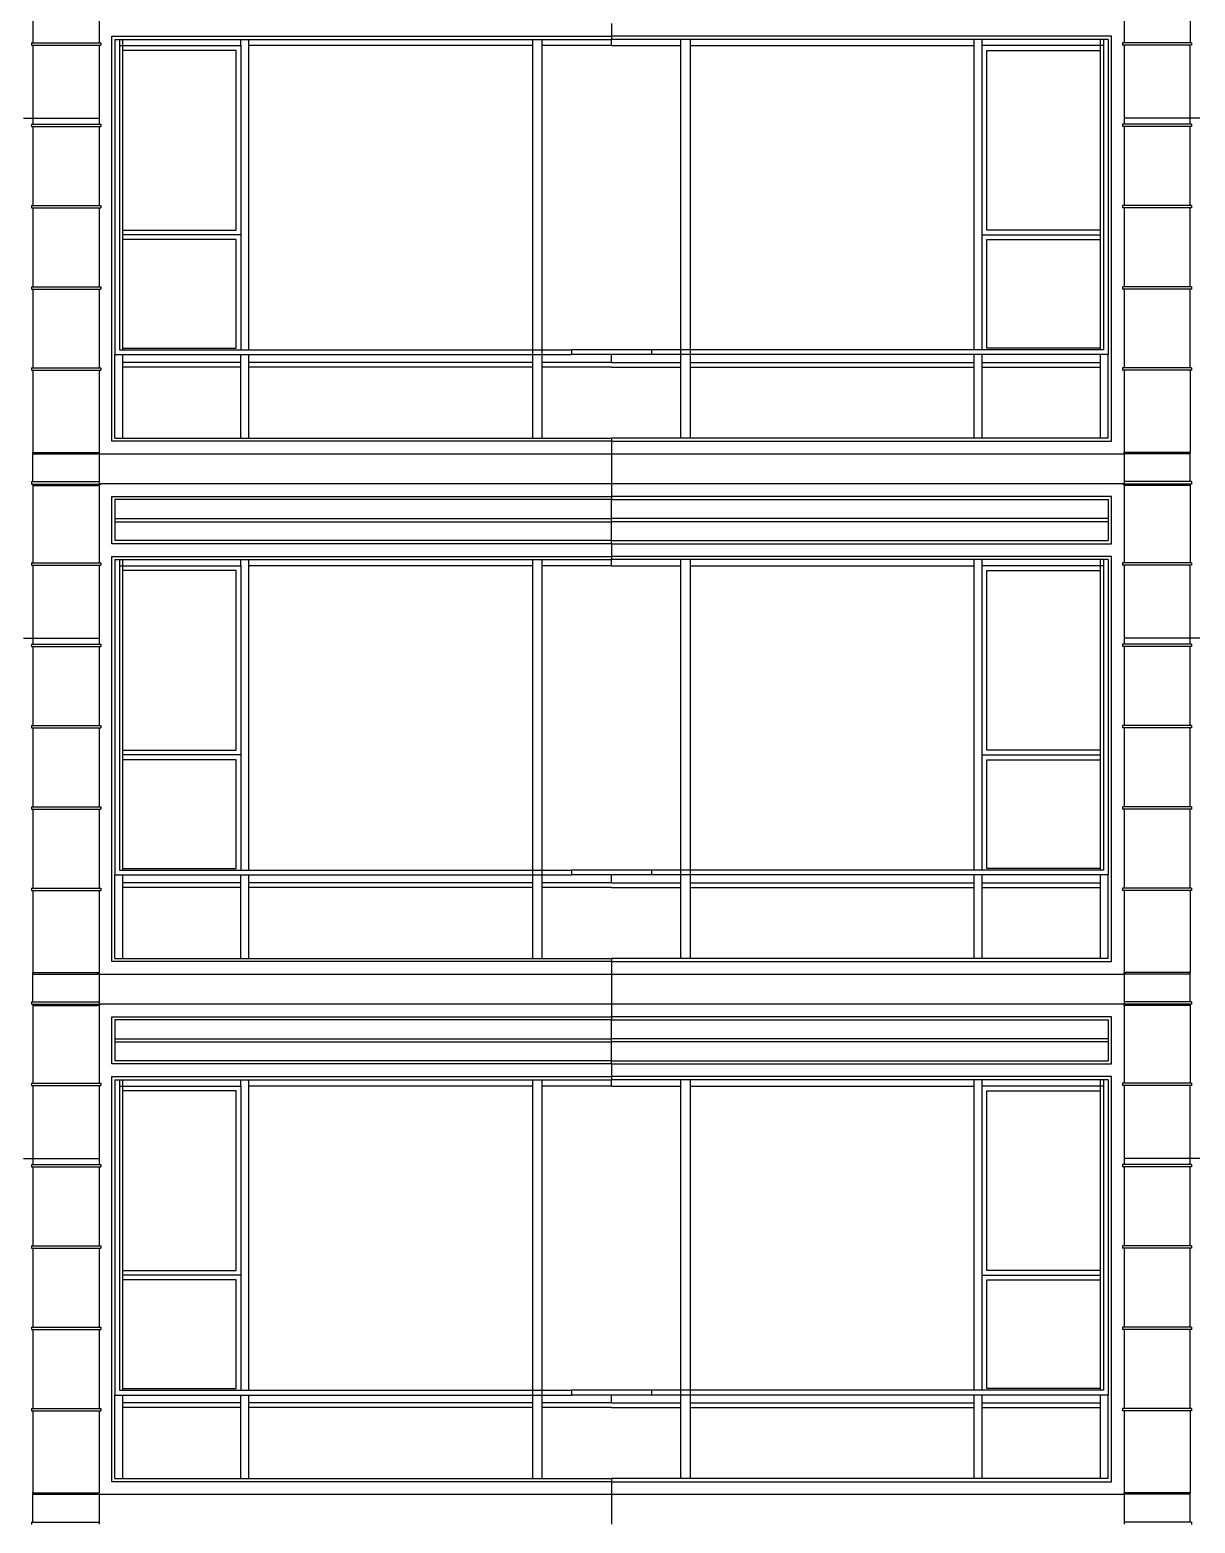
# Model space of a CAD drawing. Extents: x -311 to 61613, y 0 to 58400.
# Drawn here: x 27061 to 34451, y 29817 to 39290 of the extents above; entities that cross this region are included whole.
import ezdxf

# ---------------------------------------------------------------- set-up
doc = ezdxf.new("R2010")
doc.units = 0
doc.header["$LTSCALE"] = 1000
doc.header["$MEASUREMENT"] = 0
doc.layers.add('AD-AREA-OUTL', color=31, linetype='Continuous')

msp = doc.modelspace()

# ---------------------------------------------------------------- linework, layer by layer
at = {"layer": 'AD-AREA-OUTL', "color": 252}
for p, q in [((27079.9, 39700.3), (27079.9, 39208.5)), ((27499.7, 39700.3), (27499.7, 39208.5)), ((33999.7, 39700.3), (33999.7, 39208.5)), ((34419.8, 39700.3), (34419.8, 39208.5)), ((30749.5, 39330.2), (30749.5, 39250.1)), ((30749.9, 39330.2), (30749.9, 39250.1)), ((27579.8, 39250.1), (30749.5, 39250.1)), ((27579.8, 36680.1), (27579.8, 39250.1)), ((27599.9, 39230), (27629.9, 39230)), ((27599.9, 39230), (27599.9, 37230.1)), ((27629.9, 39230), (27649.7, 39230)), ((27629.9, 39230), (27629.9, 39190.1)), ((27649.7, 39230), (28399.7, 39230)), ((27649.7, 39190.1), (27649.7, 39230)), ((28399.7, 39230), (28449.8, 39230)), ((28399.7, 39190.1), (28399.7, 39230)), ((28449.8, 39230), (30249.6, 39230)), ((28449.8, 39190.1), (28449.8, 39230)), ((30249.6, 39230), (30310, 39230)), ((30249.6, 39190.1), (30249.6, 39230)), ((30310, 39230), (30749.5, 39230)), ((30310, 39190.1), (30310, 39230)), ((30749.9, 39250.1), (30749.5, 39250.1)), ((30749.5, 39250.1), (30749.5, 39230)), ((30749.9, 39230), (30749.5, 39230)), ((30749.5, 39200), (30749.5, 39230)), ((33919.9, 39250.1), (30749.9, 39250.1)), ((30749.9, 39250.1), (30749.9, 39230)), ((31189.8, 39230), (30749.9, 39230)), ((30749.9, 39230), (30749.9, 39230)), ((30749.9, 39200), (30749.9, 39230)), ((31249.8, 39230), (31189.8, 39230)), ((31189.8, 39190.1), (31189.8, 39230)), ((33049.6, 39230), (31249.8, 39230)), ((31249.8, 39190.1), (31249.8, 39230)), ((33099.7, 39230), (33049.6, 39230)), ((33049.6, 39190.1), (33049.6, 39230)), ((33849.7, 39230), (33099.7, 39230)), ((33099.7, 39190.1), (33099.7, 39230)), ((33869.8, 39230), (33849.7, 39230)), ((33849.7, 39190.1), (33849.7, 39230)), ((33899.8, 39230), (33869.8, 39230)), ((33869.8, 39230), (33869.8, 39190.1)), ((33899.8, 39230), (33899.8, 37230.1)), ((33919.9, 36680.1), (33919.9, 39250.1)), ((27072.2, 39208.5), (27079.9, 39208.5)), ((27072.2, 39208.5), (27072.2, 39193.3)), ((27072.2, 39193.3), (27079.9, 39193.3)), ((27079.9, 39208.5), (27499.7, 39208.5)), ((27079.9, 39193.3), (27499.7, 39193.3)), ((27079.9, 39193.3), (27079.9, 38730.1)), ((27499.7, 39208.5), (27510, 39208.5)), ((27499.7, 39193.3), (27510, 39193.3)), ((27499.7, 39193.3), (27499.7, 38730.1)), ((27510, 39208.5), (27510, 39193.3)), ((27629.9, 39190.1), (27649.7, 39190.1)), ((27629.9, 39190.1), (27629.9, 37260.1)), ((27649.7, 39160.2), (27649.7, 39190.1)), ((27649.7, 39190.1), (28399.7, 39190.1)), ((27649.7, 38020), (27649.7, 39160.2)), ((28369.7, 39160.2), (27649.7, 39160.2)), ((28369.7, 38020), (28369.7, 39160.2)), ((28399.7, 39190.1), (28399.7, 37990)), ((28449.8, 37260.1), (28449.8, 39190.1)), ((30249.6, 39190.1), (28449.8, 39190.1)), ((30249.6, 37260.1), (30249.6, 39190.1)), ((30310, 37260.1), (30310, 39190.1)), ((30749.5, 39190.1), (30310, 39190.1)), ((30749.5, 39190.1), (30749.5, 39200)), ((30749.9, 39200), (30749.5, 39200)), ((30749.9, 39190.1), (30749.9, 39200)), ((30749.9, 39200), (30749.9, 39200)), ((30749.9, 39190.1), (31189.8, 39190.1)), ((31189.8, 37260.1), (31189.8, 39190.1)), ((31249.8, 37260.1), (31249.8, 39190.1)), ((31249.8, 39190.1), (33049.6, 39190.1)), ((33049.6, 37260.1), (33049.6, 39190.1)), ((33099.7, 37990), (33099.7, 39190.1)), ((33849.7, 39190.1), (33099.7, 39190.1)), ((33129.7, 39160.2), (33849.7, 39160.2)), ((33129.7, 38020), (33129.7, 39160.2)), ((33849.7, 39160.2), (33849.7, 39190.1)), ((33869.8, 39190.1), (33849.7, 39190.1)), ((33849.7, 38020), (33849.7, 39160.2)), ((33869.8, 39190.1), (33869.8, 37260.1)), ((33999.7, 39208.5), (33989.8, 39208.5)), ((33989.8, 39208.5), (33989.8, 39193.3)), ((33999.7, 39193.3), (33989.8, 39193.3)), ((34419.8, 39208.5), (33999.7, 39208.5)), ((34419.8, 39193.3), (33999.7, 39193.3)), ((33999.7, 39193.3), (33999.7, 38730.1)), ((34427.2, 39208.5), (34419.8, 39208.5)), ((34427.2, 39193.3), (34419.8, 39193.3)), ((34419.8, 38730.1), (34419.8, 39193.3)), ((34427.2, 39208.5), (34427.2, 39193.3)), ((27019.9, 38730.1), (27079.9, 38730.1)), ((27072.2, 38692.7), (27079.9, 38692.7)), ((27072.2, 38692.7), (27072.2, 38677.5)), ((27072.2, 38677.5), (27079.9, 38677.5)), ((27079.9, 38730.1), (27079.9, 38692.7)), ((27079.9, 38730.1), (27499.7, 38730.1)), ((27079.9, 38692.7), (27499.7, 38692.7)), ((27079.9, 38677.5), (27499.7, 38677.5)), ((27079.9, 38677.5), (27079.9, 38176.6)), ((27499.7, 38730.1), (27499.7, 38692.7)), ((27499.7, 38692.7), (27510, 38692.7)), ((27499.7, 38677.5), (27510, 38677.5)), ((27499.7, 38677.5), (27499.7, 38176.6)), ((27510, 38692.7), (27510, 38677.5)), ((33999.7, 38692.7), (33989.8, 38692.7)), ((33989.8, 38692.7), (33989.8, 38677.5)), ((33999.7, 38677.5), (33989.8, 38677.5)), ((33999.7, 38730.1), (33999.7, 38692.7)), ((34419.8, 38730.1), (33999.7, 38730.1)), ((34419.8, 38692.7), (33999.7, 38692.7)), ((34419.8, 38677.5), (33999.7, 38677.5)), ((33999.7, 38677.5), (33999.7, 38176.6)), ((34419.8, 38692.7), (34419.8, 38730.1)), ((34479.8, 38730.1), (34419.8, 38730.1)), ((34427.2, 38692.7), (34419.8, 38692.7)), ((34427.2, 38677.5), (34419.8, 38677.5)), ((34419.8, 38176.6), (34419.8, 38677.5)), ((34427.2, 38692.7), (34427.2, 38677.5)), ((27072.2, 38176.6), (27079.9, 38176.6)), ((27072.2, 38176.6), (27072.2, 38161.8)), ((27079.9, 38176.6), (27499.7, 38176.6)), ((27499.7, 38176.6), (27510, 38176.6)), ((27510, 38176.6), (27510, 38161.8)), ((33999.7, 38176.6), (33989.8, 38176.6)), ((33989.8, 38176.6), (33989.8, 38161.8)), ((34419.8, 38176.6), (33999.7, 38176.6)), ((34427.2, 38176.6), (34419.8, 38176.6)), ((34427.2, 38176.6), (34427.2, 38161.8)), ((27072.2, 38161.8), (27079.9, 38161.8)), ((27079.9, 38161.8), (27499.7, 38161.8)), ((27079.9, 38161.8), (27079.9, 37660.8)), ((27499.7, 38161.8), (27510, 38161.8)), ((27499.7, 38161.8), (27499.7, 37660.8)), ((33999.7, 38161.8), (33989.8, 38161.8)), ((34419.8, 38161.8), (33999.7, 38161.8)), ((33999.7, 38161.8), (33999.7, 37660.8)), ((34427.2, 38161.8), (34419.8, 38161.8)), ((34419.8, 37660.8), (34419.8, 38161.8)), ((27649.7, 37990), (27649.7, 38020)), ((27649.7, 38020), (28369.7, 38020)), ((27649.7, 37960), (27649.7, 37990)), ((28399.7, 37990), (27649.7, 37990)), ((28399.7, 37990), (28399.7, 37260.1)), ((33099.7, 37260.1), (33099.7, 37990)), ((33099.7, 37990), (33849.7, 37990)), ((33849.7, 38020), (33129.7, 38020)), ((33849.7, 37990), (33849.7, 38020)), ((33849.7, 37960), (33849.7, 37990)), ((27649.7, 37270), (27649.7, 37960)), ((28369.7, 37960), (27649.7, 37960)), ((28369.7, 37270), (28369.7, 37960)), ((33129.7, 37960), (33849.7, 37960)), ((33129.7, 37270), (33129.7, 37960)), ((33849.7, 37270), (33849.7, 37960)), ((27072.2, 37660.8), (27079.9, 37660.8)), ((27072.2, 37660.8), (27072.2, 37646)), ((27072.2, 37646), (27079.9, 37646)), ((27079.9, 37660.8), (27499.7, 37660.8)), ((27079.9, 37646), (27499.7, 37646)), ((27079.9, 37646), (27079.9, 37145.1)), ((27499.7, 37660.8), (27510, 37660.8)), ((27499.7, 37646), (27510, 37646)), ((27499.7, 37646), (27499.7, 37145.1)), ((27510, 37660.8), (27510, 37646)), ((33999.7, 37660.8), (33989.8, 37660.8)), ((33989.8, 37660.8), (33989.8, 37646)), ((33999.7, 37646), (33989.8, 37646)), ((34419.8, 37660.8), (33999.7, 37660.8)), ((34419.8, 37646), (33999.7, 37646)), ((33999.7, 37646), (33999.7, 37145.1)), ((34427.2, 37660.8), (34419.8, 37660.8)), ((34427.2, 37646), (34419.8, 37646)), ((34419.8, 37145.1), (34419.8, 37646)), ((34427.2, 37660.8), (34427.2, 37646)), ((27599.9, 37230.1), (27649.7, 37230.1)), ((27599.9, 36700.2), (27599.9, 37230.1)), ((27629.9, 37260.1), (27649.7, 37260.1)), ((27649.7, 37260.1), (27649.7, 37270)), ((27649.7, 37270), (28369.7, 37270)), ((27649.7, 37260.1), (28399.7, 37260.1)), ((27649.7, 37180), (27649.7, 37230.1)), ((27649.7, 37230.1), (28399.7, 37230.1)), ((28399.7, 37260.1), (28449.8, 37260.1)), ((28399.7, 37230.1), (28449.8, 37230.1)), ((28399.7, 37180), (28399.7, 37230.1)), ((28449.8, 37260.1), (30249.6, 37260.1)), ((28449.8, 37230.1), (30249.6, 37230.1)), ((28449.8, 37180), (28449.8, 37230.1)), ((30249.6, 37260.1), (30310, 37260.1)), ((30249.6, 37230.1), (30249.6, 37260.1)), ((30249.6, 37230.1), (30310, 37230.1)), ((30249.6, 37180), (30249.6, 37230.1)), ((30310, 37260.1), (30495.5, 37260.1)), ((30310, 37230.1), (30310, 37260.1)), ((30310, 37230.1), (30495.5, 37230.1)), ((30310, 37180), (30310, 37230.1)), ((30749.9, 37260.1), (30495.5, 37260.1)), ((30495.5, 37260.1), (30495.5, 37230.1)), ((30749.5, 37230.1), (30495.5, 37230.1)), ((30749.5, 37230.1), (30749.9, 37230.1)), ((30749.5, 37180), (30749.5, 37230.1)), ((31003.9, 37260.1), (30749.9, 37260.1)), ((31003.9, 37230.1), (30749.9, 37230.1)), ((30749.9, 37230.1), (30749.9, 37230.1)), ((30749.9, 37180), (30749.9, 37230.1)), ((31189.8, 37260.1), (31003.9, 37260.1)), ((31003.9, 37260.1), (31003.9, 37230.1)), ((31189.8, 37230.1), (31003.9, 37230.1)), ((31189.8, 37230.1), (31189.8, 37260.1)), ((31249.8, 37260.1), (31189.8, 37260.1)), ((31249.8, 37230.1), (31189.8, 37230.1)), ((31189.8, 37180), (31189.8, 37230.1)), ((31249.8, 37230.1), (31249.8, 37260.1)), ((33049.6, 37260.1), (31249.8, 37260.1)), ((33049.6, 37230.1), (31249.8, 37230.1)), ((31249.8, 37180), (31249.8, 37230.1)), ((33099.7, 37260.1), (33049.6, 37260.1)), ((33099.7, 37230.1), (33049.6, 37230.1)), ((33049.6, 37180), (33049.6, 37230.1)), ((33849.7, 37260.1), (33099.7, 37260.1)), ((33849.7, 37230.1), (33099.7, 37230.1)), ((33099.7, 37180), (33099.7, 37230.1)), ((33849.7, 37270), (33129.7, 37270)), ((33849.7, 37260.1), (33849.7, 37270)), ((33869.8, 37260.1), (33849.7, 37260.1)), ((33899.8, 37230.1), (33849.7, 37230.1)), ((33849.7, 37180), (33849.7, 37230.1)), ((33899.8, 36700.2), (33899.8, 37230.1)), ((27072.2, 37145.1), (27079.9, 37145.1)), ((27072.2, 37145.1), (27072.2, 37130.3)), ((27079.9, 37145.1), (27499.7, 37145.1)), ((27499.7, 37145.1), (27510, 37145.1)), ((27510, 37145.1), (27510, 37130.3)), ((27649.7, 37150), (27649.7, 37180)), ((28399.7, 37180), (27649.7, 37180)), ((27649.7, 36700.2), (27649.7, 37150)), ((28399.7, 37150), (27649.7, 37150)), ((28399.7, 37150), (28399.7, 37180)), ((28399.7, 36700.2), (28399.7, 37150)), ((28449.8, 37150), (28449.8, 37180)), ((30249.6, 37180), (28449.8, 37180)), ((28449.8, 36700.2), (28449.8, 37150)), ((30249.6, 37150), (28449.8, 37150)), ((30249.6, 37150), (30249.6, 37180)), ((30249.6, 36700.2), (30249.6, 37150)), ((30310, 37150), (30310, 37180)), ((30749.5, 37180), (30310, 37180)), ((30310, 36700.2), (30310, 37150)), ((30749.9, 37150), (30310, 37150)), ((30749.9, 37180), (31189.8, 37180)), ((30749.9, 37150), (31189.8, 37150)), ((31189.8, 37150), (31189.8, 37180)), ((31189.8, 36700.2), (31189.8, 37150)), ((31249.8, 37150), (31249.8, 37180)), ((31249.8, 37180), (33049.6, 37180)), ((31249.8, 36700.2), (31249.8, 37150)), ((31249.8, 37150), (33049.6, 37150)), ((33049.6, 37150), (33049.6, 37180)), ((33049.6, 36700.2), (33049.6, 37150)), ((33099.7, 37150), (33099.7, 37180)), ((33099.7, 37180), (33849.7, 37180)), ((33099.7, 36700.2), (33099.7, 37150)), ((33099.7, 37150), (33849.7, 37150)), ((33849.7, 37150), (33849.7, 37180)), ((33849.7, 36700.2), (33849.7, 37150)), ((33999.7, 37145.1), (33989.8, 37145.1)), ((33989.8, 37145.1), (33989.8, 37130.3)), ((34419.8, 37145.1), (33999.7, 37145.1)), ((34427.2, 37145.1), (34419.8, 37145.1)), ((34427.2, 37145.1), (34427.2, 37130.3)), ((27072.2, 37130.3), (27079.9, 37130.3)), ((27079.9, 37130.3), (27499.7, 37130.3)), ((27079.9, 37130.3), (27079.9, 36609.9)), ((27499.7, 37130.3), (27510, 37130.3)), ((27499.7, 37130.3), (27499.7, 36609.9)), ((33999.7, 37130.3), (33989.8, 37130.3)), ((34419.8, 37130.3), (33999.7, 37130.3)), ((33999.7, 37130.3), (33999.7, 36609.9)), ((34427.2, 37130.3), (34419.8, 37130.3)), ((34419.8, 37130.3), (34419.8, 36609.9)), ((30749.5, 36680.1), (27579.8, 36680.1)), ((27599.9, 36700.2), (27649.7, 36700.2)), ((27649.7, 36700.2), (28399.7, 36700.2)), ((28399.7, 36700.2), (28449.8, 36700.2)), ((28449.8, 36700.2), (30249.6, 36700.2)), ((30249.6, 36700.2), (30310, 36700.2)), ((30310, 36700.2), (30749.5, 36700.2)), ((30749.9, 36700.2), (30749.5, 36700.2)), ((30749.5, 36700.2), (30749.5, 36680.1)), ((30749.9, 36680.1), (30749.5, 36680.1)), ((30749.5, 36680.1), (30749.5, 36600)), ((31189.8, 36700.2), (30749.9, 36700.2)), ((30749.9, 36700.2), (30749.9, 36700.2)), ((30749.9, 36700.2), (30749.9, 36680.1)), ((30749.9, 36680.1), (33919.9, 36680.1)), ((30749.9, 36680.1), (30749.9, 36600)), ((31249.8, 36700.2), (31189.8, 36700.2)), ((33049.6, 36700.2), (31249.8, 36700.2)), ((33099.7, 36700.2), (33049.6, 36700.2)), ((33849.7, 36700.2), (33099.7, 36700.2)), ((33899.8, 36700.2), (33849.7, 36700.2)), ((27079.9, 36609.9), (27489.8, 36609.9)), ((27079.9, 36600), (27079.9, 36609.9)), ((27079.9, 36600), (27489.8, 36600)), ((27079.9, 36424.4), (27079.9, 36600)), ((27489.8, 36609.9), (27499.7, 36609.9)), ((27489.8, 36600), (27489.8, 36609.9)), ((27499.7, 36600), (27489.8, 36600)), ((27499.7, 36600), (27499.7, 36609.9)), ((27499.7, 36600), (30749.5, 36600)), ((27499.7, 36600), (27499.7, 36424.4)), ((30749.9, 36600), (30749.5, 36600)), ((30749.5, 36600), (30749.5, 36410.2)), ((30749.9, 36600), (33999.7, 36600)), ((30749.9, 36600), (30749.9, 36410.2)), ((33999.7, 36600), (33999.7, 36609.9)), ((33999.7, 36609.9), (34009.9, 36609.9)), ((33999.7, 36600), (33999.7, 36424.4)), ((34009.9, 36600), (33999.7, 36600)), ((34419.8, 36609.9), (34009.9, 36609.9)), ((34009.9, 36600), (34009.9, 36609.9)), ((34419.8, 36600), (34009.9, 36600)), ((34419.8, 36600), (34419.8, 36609.9)), ((34419.8, 36424.4), (34419.8, 36600)), ((27072.2, 36424.4), (27079.9, 36424.4)), ((27072.2, 36424.4), (27072.2, 36409.2)), ((27072.2, 36409.2), (27079.9, 36409.2)), ((27079.9, 36424.4), (27499.7, 36424.4)), ((27079.9, 36409.2), (27489.8, 36409.2)), ((27079.9, 36409.2), (27079.9, 36400)), ((27079.9, 36400), (27489.8, 36400)), ((27079.9, 36400), (27079.9, 35908.6)), ((27489.8, 36400), (27489.8, 36409.2)), ((27489.8, 36409.2), (27499.7, 36409.2)), ((27499.7, 36400), (27489.8, 36400)), ((27499.7, 36424.4), (27499.7, 36410.2)), ((27499.7, 36410.2), (27510, 36410.2)), ((27499.7, 36409.2), (27510, 36409.2)), ((27499.7, 36400), (27499.7, 36409.2)), ((27499.7, 36400), (27499.7, 35908.6)), ((30749.5, 36410.2), (27510, 36410.2)), ((27510, 36410.2), (27510, 36409.2)), ((30749.5, 36410.2), (30749.9, 36410.2)), ((30749.5, 36410.2), (30749.5, 36330.2)), ((33989.8, 36410.2), (30749.9, 36410.2)), ((30749.9, 36410.2), (30749.9, 36330.2)), ((33999.7, 36410.2), (33989.8, 36410.2)), ((33989.8, 36410.2), (33989.8, 36409.2)), ((33999.7, 36409.2), (33989.8, 36409.2)), ((33999.7, 36424.4), (33999.7, 36410.2)), ((34419.8, 36424.4), (33999.7, 36424.4)), ((34009.9, 36409.2), (33999.7, 36409.2)), ((33999.7, 36400), (33999.7, 36409.2)), ((34009.9, 36400), (33999.7, 36400)), ((33999.7, 36400), (33999.7, 35908.6)), ((34419.8, 36409.2), (34009.9, 36409.2)), ((34009.9, 36409.2), (34009.9, 36400)), ((34419.8, 36400), (34009.9, 36400)), ((34427.2, 36424.4), (34419.8, 36424.4)), ((34427.2, 36409.2), (34419.8, 36409.2)), ((34419.8, 36409.2), (34419.8, 36400)), ((34419.8, 36400), (34419.8, 35908.6)), ((34427.2, 36424.4), (34427.2, 36409.2)), ((27579.8, 36330.2), (30749.5, 36330.2)), ((27579.8, 36029.9), (27579.8, 36330.2)), ((30749.5, 36310.1), (27599.9, 36310.1)), ((27599.9, 36310.1), (27599.9, 36190.1)), ((30749.5, 36330.2), (30749.9, 36330.2)), ((30749.5, 36330.2), (30749.5, 36310.1)), ((30749.9, 36310.1), (30749.5, 36310.1)), ((30749.5, 36190.1), (30749.5, 36310.1)), ((33919.9, 36330.2), (30749.9, 36330.2)), ((30749.9, 36330.2), (30749.9, 36310.1)), ((30749.9, 36310.1), (33899.8, 36310.1)), ((30749.9, 36190.1), (30749.9, 36310.1)), ((33899.8, 36310.1), (33899.8, 36190.1)), ((33919.9, 36029.9), (33919.9, 36330.2)), ((27599.9, 36190.1), (30749.5, 36190.1)), ((27599.9, 36190.1), (27599.9, 36170)), ((30749.5, 36190.1), (30749.9, 36190.1)), ((30749.5, 36170), (30749.5, 36190.1)), ((33899.8, 36190.1), (30749.9, 36190.1)), ((30749.9, 36170), (30749.9, 36190.1)), ((33899.8, 36190.1), (33899.8, 36170)), ((27599.9, 36170), (30749.5, 36170)), ((27599.9, 36170), (27599.9, 36050.1)), ((30749.5, 36170), (30749.9, 36170)), ((30749.5, 36050.1), (30749.5, 36170)), ((33899.8, 36170), (30749.9, 36170)), ((30749.9, 36050.1), (30749.9, 36170)), ((33899.8, 36170), (33899.8, 36050.1)), ((30749.5, 36029.9), (27579.8, 36029.9)), ((30749.5, 36050.1), (27599.9, 36050.1)), ((30749.9, 36050.1), (30749.5, 36050.1)), ((30749.5, 36029.9), (30749.5, 36050.1)), ((30749.9, 36029.9), (30749.5, 36029.9)), ((30749.5, 36029.9), (30749.5, 35950.2)), ((30749.9, 36050.1), (33899.8, 36050.1)), ((30749.9, 36029.9), (30749.9, 36050.1)), ((30749.9, 36029.9), (33919.9, 36029.9)), ((30749.9, 36029.9), (30749.9, 35950.2)), ((27072.2, 35908.6), (27079.9, 35908.6)), ((27072.2, 35908.6), (27072.2, 35893.4)), ((27079.9, 35908.6), (27499.7, 35908.6)), ((27499.7, 35908.6), (27510, 35908.6)), ((27510, 35908.6), (27510, 35893.4)), ((27579.8, 35950.2), (30749.5, 35950.2)), ((27579.8, 33380.2), (27579.8, 35950.2)), ((27599.9, 35930.1), (27629.9, 35930.1)), ((27599.9, 35930.1), (27599.9, 33930.2)), ((27629.9, 35930.1), (27649.7, 35930.1)), ((27629.9, 35930.1), (27629.9, 35890.2)), ((27649.7, 35930.1), (28399.7, 35930.1)), ((27649.7, 35890.2), (27649.7, 35930.1)), ((28399.7, 35930.1), (28449.8, 35930.1)), ((28399.7, 35890.2), (28399.7, 35930.1)), ((28449.8, 35930.1), (30249.6, 35930.1)), ((28449.8, 35890.2), (28449.8, 35930.1)), ((30249.6, 35930.1), (30310, 35930.1)), ((30249.6, 35890.2), (30249.6, 35930.1)), ((30310, 35930.1), (30749.5, 35930.1)), ((30310, 35890.2), (30310, 35930.1)), ((30749.9, 35950.2), (30749.5, 35950.2)), ((30749.5, 35950.2), (30749.5, 35930.1)), ((30749.9, 35930.1), (30749.5, 35930.1)), ((30749.5, 35900.1), (30749.5, 35930.1)), ((33919.9, 35950.2), (30749.9, 35950.2)), ((30749.9, 35950.2), (30749.9, 35930.1)), ((31189.8, 35930.1), (30749.9, 35930.1)), ((30749.9, 35930.1), (30749.9, 35930.1)), ((30749.9, 35900.1), (30749.9, 35930.1)), ((31249.8, 35930.1), (31189.8, 35930.1)), ((31189.8, 35890.2), (31189.8, 35930.1)), ((33049.6, 35930.1), (31249.8, 35930.1)), ((31249.8, 35890.2), (31249.8, 35930.1)), ((33099.7, 35930.1), (33049.6, 35930.1)), ((33049.6, 35890.2), (33049.6, 35930.1)), ((33849.7, 35930.1), (33099.7, 35930.1)), ((33099.7, 35890.2), (33099.7, 35930.1)), ((33869.8, 35930.1), (33849.7, 35930.1)), ((33849.7, 35890.2), (33849.7, 35930.1)), ((33899.8, 35930.1), (33869.8, 35930.1)), ((33869.8, 35930.1), (33869.8, 35890.2)), ((33899.8, 35930.1), (33899.8, 33930.2)), ((33919.9, 33380.2), (33919.9, 35950.2)), ((33999.7, 35908.6), (33989.8, 35908.6)), ((33989.8, 35908.6), (33989.8, 35893.4)), ((34419.8, 35908.6), (33999.7, 35908.6)), ((34427.2, 35908.6), (34419.8, 35908.6)), ((34427.2, 35908.6), (34427.2, 35893.4)), ((27072.2, 35893.4), (27079.9, 35893.4)), ((27079.9, 35893.4), (27499.7, 35893.4)), ((27079.9, 35893.4), (27079.9, 35430.2)), ((27499.7, 35893.4), (27510, 35893.4)), ((27499.7, 35893.4), (27499.7, 35430.2)), ((27629.9, 35890.2), (27649.7, 35890.2)), ((27629.9, 35890.2), (27629.9, 33960.2)), ((27649.7, 35860.3), (27649.7, 35890.2)), ((27649.7, 35890.2), (28399.7, 35890.2)), ((27649.7, 34720.1), (27649.7, 35860.3)), ((28369.7, 35860.3), (27649.7, 35860.3)), ((28369.7, 34720.1), (28369.7, 35860.3)), ((28399.7, 35890.2), (28399.7, 34690.1)), ((28449.8, 33960.2), (28449.8, 35890.2)), ((30249.6, 35890.2), (28449.8, 35890.2)), ((30249.6, 33960.2), (30249.6, 35890.2)), ((30310, 33960.2), (30310, 35890.2)), ((30749.5, 35890.2), (30310, 35890.2)), ((30749.5, 35890.2), (30749.5, 35900.1)), ((30749.9, 35900.1), (30749.5, 35900.1)), ((30749.9, 35890.2), (30749.9, 35900.1)), ((30749.9, 35900.1), (30749.9, 35900.1)), ((30749.9, 35890.2), (31189.8, 35890.2)), ((31189.8, 33960.2), (31189.8, 35890.2)), ((31249.8, 33960.2), (31249.8, 35890.2)), ((31249.8, 35890.2), (33049.6, 35890.2)), ((33049.6, 33960.2), (33049.6, 35890.2)), ((33099.7, 34690.1), (33099.7, 35890.2)), ((33849.7, 35890.2), (33099.7, 35890.2)), ((33129.7, 35860.3), (33849.7, 35860.3)), ((33129.7, 34720.1), (33129.7, 35860.3)), ((33849.7, 35860.3), (33849.7, 35890.2)), ((33869.8, 35890.2), (33849.7, 35890.2)), ((33849.7, 34720.1), (33849.7, 35860.3)), ((33869.8, 35890.2), (33869.8, 33960.2)), ((33999.7, 35893.4), (33989.8, 35893.4)), ((34419.8, 35893.4), (33999.7, 35893.4)), ((33999.7, 35893.4), (33999.7, 35430.2)), ((34427.2, 35893.4), (34419.8, 35893.4)), ((34419.8, 35430.2), (34419.8, 35893.4)), ((27019.9, 35430.2), (27079.9, 35430.2)), ((27079.9, 35430.2), (27079.9, 35392.5)), ((27079.9, 35430.2), (27499.7, 35430.2)), ((27499.7, 35430.2), (27499.7, 35392.5)), ((33999.7, 35430.2), (33999.7, 35392.5)), ((34419.8, 35430.2), (33999.7, 35430.2)), ((34479.8, 35430.2), (34419.8, 35430.2)), ((34419.8, 35392.5), (34419.8, 35430.2)), ((27072.2, 35392.5), (27079.9, 35392.5)), ((27072.2, 35392.5), (27072.2, 35377.7)), ((27072.2, 35377.7), (27079.9, 35377.7)), ((27079.9, 35392.5), (27499.7, 35392.5)), ((27079.9, 35377.7), (27499.7, 35377.7)), ((27079.9, 35377.7), (27079.9, 34876.7)), ((27499.7, 35392.5), (27510, 35392.5)), ((27499.7, 35377.7), (27510, 35377.7)), ((27499.7, 35377.7), (27499.7, 34876.7)), ((27510, 35392.5), (27510, 35377.7)), ((33999.7, 35392.5), (33989.8, 35392.5)), ((33989.8, 35392.5), (33989.8, 35377.7)), ((33999.7, 35377.7), (33989.8, 35377.7)), ((34419.8, 35392.5), (33999.7, 35392.5)), ((34419.8, 35377.7), (33999.7, 35377.7)), ((33999.7, 35377.7), (33999.7, 34876.7)), ((34427.2, 35392.5), (34419.8, 35392.5)), ((34427.2, 35377.7), (34419.8, 35377.7)), ((34419.8, 34876.7), (34419.8, 35377.7)), ((34427.2, 35392.5), (34427.2, 35377.7)), ((27072.2, 34876.7), (27079.9, 34876.7)), ((27072.2, 34876.7), (27072.2, 34861.9)), ((27072.2, 34861.9), (27079.9, 34861.9)), ((27079.9, 34876.7), (27499.7, 34876.7)), ((27079.9, 34861.9), (27499.7, 34861.9)), ((27079.9, 34861.9), (27079.9, 34361)), ((27499.7, 34876.7), (27510, 34876.7)), ((27499.7, 34861.9), (27510, 34861.9)), ((27499.7, 34861.9), (27499.7, 34361)), ((27510, 34876.7), (27510, 34861.9)), ((33999.7, 34876.7), (33989.8, 34876.7)), ((33989.8, 34876.7), (33989.8, 34861.9)), ((33999.7, 34861.9), (33989.8, 34861.9)), ((34419.8, 34876.7), (33999.7, 34876.7)), ((34419.8, 34861.9), (33999.7, 34861.9)), ((33999.7, 34861.9), (33999.7, 34361)), ((34427.2, 34876.7), (34419.8, 34876.7)), ((34427.2, 34861.9), (34419.8, 34861.9)), ((34419.8, 34361), (34419.8, 34861.9)), ((34427.2, 34876.7), (34427.2, 34861.9)), ((27649.7, 34690.1), (27649.7, 34720.1)), ((27649.7, 34720.1), (28369.7, 34720.1)), ((27649.7, 34660.1), (27649.7, 34690.1)), ((28399.7, 34690.1), (27649.7, 34690.1)), ((28399.7, 34690.1), (28399.7, 33960.2)), ((33099.7, 33960.2), (33099.7, 34690.1)), ((33099.7, 34690.1), (33849.7, 34690.1)), ((33849.7, 34720.1), (33129.7, 34720.1)), ((33849.7, 34690.1), (33849.7, 34720.1)), ((33849.7, 34660.1), (33849.7, 34690.1)), ((27649.7, 33970.1), (27649.7, 34660.1)), ((28369.7, 34660.1), (27649.7, 34660.1)), ((28369.7, 33970.1), (28369.7, 34660.1)), ((33129.7, 34660.1), (33849.7, 34660.1)), ((33129.7, 33970.1), (33129.7, 34660.1)), ((33849.7, 33970.1), (33849.7, 34660.1)), ((27072.2, 34361), (27079.9, 34361)), ((27072.2, 34361), (27072.2, 34345.8)), ((27072.2, 34345.8), (27079.9, 34345.8)), ((27079.9, 34361), (27499.7, 34361)), ((27079.9, 34345.8), (27499.7, 34345.8)), ((27079.9, 34345.8), (27079.9, 33845.2)), ((27499.7, 34361), (27510, 34361)), ((27499.7, 34345.8), (27510, 34345.8)), ((27499.7, 34345.8), (27499.7, 33845.2)), ((27510, 34361), (27510, 34345.8)), ((33999.7, 34361), (33989.8, 34361)), ((33989.8, 34361), (33989.8, 34345.8)), ((33999.7, 34345.8), (33989.8, 34345.8)), ((34419.8, 34361), (33999.7, 34361)), ((34419.8, 34345.8), (33999.7, 34345.8)), ((33999.7, 34345.8), (33999.7, 33845.2)), ((34427.2, 34361), (34419.8, 34361)), ((34427.2, 34345.8), (34419.8, 34345.8)), ((34419.8, 33845.2), (34419.8, 34345.8)), ((34427.2, 34361), (34427.2, 34345.8)), ((27599.9, 33930.2), (27649.7, 33930.2)), ((27599.9, 33400), (27599.9, 33930.2)), ((27629.9, 33960.2), (27649.7, 33960.2)), ((27649.7, 33960.2), (27649.7, 33970.1)), ((27649.7, 33970.1), (28369.7, 33970.1)), ((27649.7, 33960.2), (28399.7, 33960.2)), ((27649.7, 33880.1), (27649.7, 33930.2)), ((27649.7, 33930.2), (28399.7, 33930.2)), ((28399.7, 33960.2), (28449.8, 33960.2)), ((28399.7, 33930.2), (28449.8, 33930.2)), ((28399.7, 33880.1), (28399.7, 33930.2)), ((28449.8, 33960.2), (30249.6, 33960.2)), ((28449.8, 33930.2), (30249.6, 33930.2)), ((28449.8, 33880.1), (28449.8, 33930.2)), ((30249.6, 33960.2), (30310, 33960.2)), ((30249.6, 33930.2), (30249.6, 33960.2)), ((30249.6, 33930.2), (30310, 33930.2)), ((30249.6, 33880.1), (30249.6, 33930.2)), ((30310, 33960.2), (30495.5, 33960.2)), ((30310, 33930.2), (30310, 33960.2)), ((30310, 33930.2), (30495.5, 33930.2)), ((30310, 33880.1), (30310, 33930.2)), ((30749.9, 33960.2), (30495.5, 33960.2)), ((30495.5, 33960.2), (30495.5, 33930.2)), ((30749.5, 33930.2), (30495.5, 33930.2)), ((30749.5, 33930.2), (30749.9, 33930.2)), ((30749.5, 33880.1), (30749.5, 33930.2)), ((31003.9, 33960.2), (30749.9, 33960.2)), ((31003.9, 33930.2), (30749.9, 33930.2)), ((30749.9, 33930.2), (30749.9, 33930.2)), ((30749.9, 33880.1), (30749.9, 33930.2)), ((31189.8, 33960.2), (31003.9, 33960.2)), ((31003.9, 33960.2), (31003.9, 33930.2)), ((31189.8, 33930.2), (31003.9, 33930.2)), ((31189.8, 33930.2), (31189.8, 33960.2)), ((31249.8, 33960.2), (31189.8, 33960.2)), ((31249.8, 33930.2), (31189.8, 33930.2)), ((31189.8, 33880.1), (31189.8, 33930.2)), ((31249.8, 33930.2), (31249.8, 33960.2)), ((33049.6, 33960.2), (31249.8, 33960.2)), ((33049.6, 33930.2), (31249.8, 33930.2)), ((31249.8, 33880.1), (31249.8, 33930.2)), ((33099.7, 33960.2), (33049.6, 33960.2)), ((33099.7, 33930.2), (33049.6, 33930.2)), ((33049.6, 33880.1), (33049.6, 33930.2)), ((33849.7, 33960.2), (33099.7, 33960.2)), ((33849.7, 33930.2), (33099.7, 33930.2)), ((33099.7, 33880.1), (33099.7, 33930.2)), ((33849.7, 33970.1), (33129.7, 33970.1)), ((33849.7, 33960.2), (33849.7, 33970.1)), ((33869.8, 33960.2), (33849.7, 33960.2)), ((33899.8, 33930.2), (33849.7, 33930.2)), ((33849.7, 33880.1), (33849.7, 33930.2)), ((33899.8, 33400), (33899.8, 33930.2)), ((27072.2, 33845.2), (27079.9, 33845.2)), ((27072.2, 33845.2), (27072.2, 33830)), ((27072.2, 33830), (27079.9, 33830)), ((27079.9, 33845.2), (27499.7, 33845.2)), ((27079.9, 33830), (27499.7, 33830)), ((27079.9, 33830), (27079.9, 33310)), ((27499.7, 33845.2), (27510, 33845.2)), ((27499.7, 33830), (27510, 33830)), ((27499.7, 33830), (27499.7, 33310)), ((27510, 33845.2), (27510, 33830)), ((27649.7, 33850.1), (27649.7, 33880.1)), ((28399.7, 33880.1), (27649.7, 33880.1)), ((27649.7, 33400), (27649.7, 33850.1)), ((28399.7, 33850.1), (27649.7, 33850.1)), ((28399.7, 33850.1), (28399.7, 33880.1)), ((28399.7, 33400), (28399.7, 33850.1)), ((28449.8, 33850.1), (28449.8, 33880.1)), ((30249.6, 33880.1), (28449.8, 33880.1)), ((28449.8, 33400), (28449.8, 33850.1)), ((30249.6, 33850.1), (28449.8, 33850.1)), ((30249.6, 33850.1), (30249.6, 33880.1)), ((30249.6, 33400), (30249.6, 33850.1)), ((30310, 33850.1), (30310, 33880.1)), ((30749.5, 33880.1), (30310, 33880.1)), ((30310, 33400), (30310, 33850.1)), ((30749.9, 33850.1), (30310, 33850.1)), ((30749.9, 33880.1), (31189.8, 33880.1)), ((30749.9, 33850.1), (31189.8, 33850.1)), ((31189.8, 33850.1), (31189.8, 33880.1)), ((31189.8, 33400), (31189.8, 33850.1)), ((31249.8, 33850.1), (31249.8, 33880.1)), ((31249.8, 33880.1), (33049.6, 33880.1)), ((31249.8, 33400), (31249.8, 33850.1)), ((31249.8, 33850.1), (33049.6, 33850.1)), ((33049.6, 33850.1), (33049.6, 33880.1)), ((33049.6, 33400), (33049.6, 33850.1)), ((33099.7, 33850.1), (33099.7, 33880.1)), ((33099.7, 33880.1), (33849.7, 33880.1)), ((33099.7, 33400), (33099.7, 33850.1)), ((33099.7, 33850.1), (33849.7, 33850.1)), ((33849.7, 33850.1), (33849.7, 33880.1)), ((33849.7, 33400), (33849.7, 33850.1)), ((33999.7, 33845.2), (33989.8, 33845.2)), ((33989.8, 33845.2), (33989.8, 33830)), ((33999.7, 33830), (33989.8, 33830)), ((34419.8, 33845.2), (33999.7, 33845.2)), ((34419.8, 33830), (33999.7, 33830)), ((33999.7, 33830), (33999.7, 33310)), ((34427.2, 33845.2), (34419.8, 33845.2)), ((34427.2, 33830), (34419.8, 33830)), ((34419.8, 33830), (34419.8, 33310)), ((34427.2, 33845.2), (34427.2, 33830)), ((30749.5, 33380.2), (27579.8, 33380.2)), ((27599.9, 33400), (27649.7, 33400)), ((27649.7, 33400), (28399.7, 33400)), ((28399.7, 33400), (28449.8, 33400)), ((28449.8, 33400), (30249.6, 33400)), ((30249.6, 33400), (30310, 33400)), ((30310, 33400), (30749.5, 33400)), ((30749.9, 33400), (30749.5, 33400)), ((30749.5, 33400), (30749.5, 33380.2)), ((30749.9, 33380.2), (30749.5, 33380.2)), ((30749.5, 33380.2), (30749.5, 33300.1)), ((31189.8, 33400), (30749.9, 33400)), ((30749.9, 33400), (30749.9, 33400)), ((30749.9, 33400), (30749.9, 33380.2)), ((30749.9, 33380.2), (33919.9, 33380.2)), ((30749.9, 33380.2), (30749.9, 33300.1)), ((31249.8, 33400), (31189.8, 33400)), ((33049.6, 33400), (31249.8, 33400)), ((33099.7, 33400), (33049.6, 33400)), ((33849.7, 33400), (33099.7, 33400)), ((33899.8, 33400), (33849.7, 33400)), ((27079.9, 33310), (27489.8, 33310)), ((27079.9, 33300.1), (27079.9, 33310)), ((27079.9, 33300.1), (27489.8, 33300.1)), ((27079.9, 33124.1), (27079.9, 33300.1)), ((27489.8, 33310), (27499.7, 33310)), ((27489.8, 33300.1), (27489.8, 33310)), ((27499.7, 33300.1), (27489.8, 33300.1)), ((27499.7, 33300.1), (27499.7, 33310)), ((27499.7, 33300.1), (30749.5, 33300.1)), ((27499.7, 33300.1), (27499.7, 33124.1)), ((30749.9, 33300.1), (30749.5, 33300.1)), ((30749.5, 33300.1), (30749.5, 33110)), ((30749.9, 33300.1), (33999.7, 33300.1)), ((30749.9, 33300.1), (30749.9, 33110)), ((33999.7, 33300.1), (33999.7, 33310)), ((33999.7, 33310), (34009.9, 33310)), ((33999.7, 33300.1), (33999.7, 33124.1)), ((34009.9, 33300.1), (33999.7, 33300.1)), ((34419.8, 33310), (34009.9, 33310)), ((34009.9, 33300.1), (34009.9, 33310)), ((34419.8, 33300.1), (34009.9, 33300.1)), ((34419.8, 33300.1), (34419.8, 33310)), ((34419.8, 33124.1), (34419.8, 33300.1)), ((27072.2, 33124.1), (27079.9, 33124.1)), ((27072.2, 33124.1), (27072.2, 33109.3)), ((27072.2, 33109.3), (27079.9, 33109.3)), ((27079.9, 33124.1), (27499.7, 33124.1)), ((27079.9, 33109.3), (27489.8, 33109.3)), ((27079.9, 33109.3), (27079.9, 33100.1)), ((27079.9, 33100.1), (27489.8, 33100.1)), ((27079.9, 33100.1), (27079.9, 32608.3)), ((27489.8, 33100.1), (27489.8, 33109.3)), ((27489.8, 33109.3), (27499.7, 33109.3)), ((27499.7, 33100.1), (27489.8, 33100.1)), ((27499.7, 33124.1), (27499.7, 33110)), ((27499.7, 33110), (27510, 33110)), ((27499.7, 33109.3), (27510, 33109.3)), ((27499.7, 33100.1), (27499.7, 33109.3)), ((27499.7, 33100.1), (27499.7, 32608.3)), ((30749.5, 33110), (27510, 33110)), ((27510, 33110), (27510, 33109.3)), ((30749.5, 33110), (30749.9, 33110)), ((30749.5, 33110), (30749.5, 33029.9)), ((33989.8, 33110), (30749.9, 33110)), ((30749.9, 33110), (30749.9, 33029.9)), ((33999.7, 33110), (33989.8, 33110)), ((33989.8, 33110), (33989.8, 33109.3)), ((33999.7, 33109.3), (33989.8, 33109.3)), ((33999.7, 33124.1), (33999.7, 33110)), ((34419.8, 33124.1), (33999.7, 33124.1)), ((34009.9, 33109.3), (33999.7, 33109.3)), ((33999.7, 33100.1), (33999.7, 33109.3)), ((34009.9, 33100.1), (33999.7, 33100.1)), ((33999.7, 33100.1), (33999.7, 32608.3)), ((34419.8, 33109.3), (34009.9, 33109.3)), ((34009.9, 33109.3), (34009.9, 33100.1)), ((34419.8, 33100.1), (34009.9, 33100.1)), ((34427.2, 33124.1), (34419.8, 33124.1)), ((34427.2, 33109.3), (34419.8, 33109.3)), ((34419.8, 33109.3), (34419.8, 33100.1)), ((34419.8, 33100.1), (34419.8, 32608.3)), ((34427.2, 33124.1), (34427.2, 33109.3)), ((27579.8, 33029.9), (30749.5, 33029.9)), ((27579.8, 32730.1), (27579.8, 33029.9)), ((30749.5, 33010.2), (27599.9, 33010.2)), ((27599.9, 33010.2), (27599.9, 32890.2)), ((30749.5, 33029.9), (30749.9, 33029.9)), ((30749.5, 33029.9), (30749.5, 33010.2)), ((30749.9, 33010.2), (30749.5, 33010.2)), ((30749.5, 32890.2), (30749.5, 33010.2)), ((33919.9, 33029.9), (30749.9, 33029.9)), ((30749.9, 33029.9), (30749.9, 33010.2)), ((30749.9, 33010.2), (33899.8, 33010.2)), ((30749.9, 32890.2), (30749.9, 33010.2)), ((33899.8, 33010.2), (33899.8, 32890.2)), ((33919.9, 32730.1), (33919.9, 33029.9)), ((27599.9, 32890.2), (30749.5, 32890.2)), ((27599.9, 32890.2), (27599.9, 32870.1)), ((30749.5, 32890.2), (30749.9, 32890.2)), ((30749.5, 32870.1), (30749.5, 32890.2)), ((33899.8, 32890.2), (30749.9, 32890.2)), ((30749.9, 32870.1), (30749.9, 32890.2)), ((33899.8, 32890.2), (33899.8, 32870.1)), ((27599.9, 32870.1), (30749.5, 32870.1)), ((27599.9, 32870.1), (27599.9, 32750.2)), ((30749.5, 32870.1), (30749.9, 32870.1)), ((30749.5, 32750.2), (30749.5, 32870.1)), ((33899.8, 32870.1), (30749.9, 32870.1)), ((30749.9, 32750.2), (30749.9, 32870.1)), ((33899.8, 32870.1), (33899.8, 32750.2)), ((30749.5, 32730.1), (27579.8, 32730.1)), ((30749.5, 32750.2), (27599.9, 32750.2)), ((30749.9, 32750.2), (30749.5, 32750.2)), ((30749.5, 32730.1), (30749.5, 32750.2)), ((30749.9, 32730.1), (30749.5, 32730.1)), ((30749.5, 32730.1), (30749.5, 32650)), ((30749.9, 32750.2), (33899.8, 32750.2)), ((30749.9, 32730.1), (30749.9, 32750.2)), ((30749.9, 32730.1), (33919.9, 32730.1)), ((30749.9, 32730.1), (30749.9, 32650)), ((27072.2, 32608.3), (27079.9, 32608.3)), ((27072.2, 32608.3), (27072.2, 32593.5)), ((27072.2, 32593.5), (27079.9, 32593.5)), ((27079.9, 32608.3), (27499.7, 32608.3)), ((27079.9, 32593.5), (27499.7, 32593.5)), ((27079.9, 32593.5), (27079.9, 32130)), ((27499.7, 32608.3), (27510, 32608.3)), ((27499.7, 32593.5), (27510, 32593.5)), ((27499.7, 32593.5), (27499.7, 32130)), ((27510, 32608.3), (27510, 32593.5)), ((27579.8, 32650), (30749.5, 32650)), ((27579.8, 30080), (27579.8, 32650)), ((27599.9, 32630.2), (27629.9, 32630.2)), ((27599.9, 32630.2), (27599.9, 30630)), ((27629.9, 32630.2), (27649.7, 32630.2)), ((27629.9, 32630.2), (27629.9, 32590)), ((27629.9, 32590), (27649.7, 32590)), ((27629.9, 32590), (27629.9, 30660)), ((27649.7, 32630.2), (28399.7, 32630.2)), ((27649.7, 32590), (27649.7, 32630.2)), ((27649.7, 32560), (27649.7, 32590)), ((27649.7, 32590), (28399.7, 32590)), ((28399.7, 32630.2), (28449.8, 32630.2)), ((28399.7, 32590), (28399.7, 32630.2)), ((28399.7, 32590), (28399.7, 31390.2)), ((28449.8, 32630.2), (30249.6, 32630.2)), ((28449.8, 32590), (28449.8, 32630.2)), ((28449.8, 30660), (28449.8, 32590)), ((30249.6, 32590), (28449.8, 32590)), ((30249.6, 32630.2), (30310, 32630.2)), ((30249.6, 32590), (30249.6, 32630.2)), ((30249.6, 30660), (30249.6, 32590)), ((30310, 32630.2), (30749.5, 32630.2)), ((30310, 32590), (30310, 32630.2)), ((30310, 30660), (30310, 32590)), ((30749.5, 32590), (30310, 32590)), ((30749.9, 32650), (30749.5, 32650)), ((30749.5, 32650), (30749.5, 32630.2)), ((30749.9, 32630.2), (30749.5, 32630.2)), ((30749.5, 32600.2), (30749.5, 32630.2)), ((30749.5, 32590), (30749.5, 32600.2)), ((30749.9, 32600.2), (30749.5, 32600.2)), ((33919.9, 32650), (30749.9, 32650)), ((30749.9, 32650), (30749.9, 32630.2)), ((31189.8, 32630.2), (30749.9, 32630.2)), ((30749.9, 32630.2), (30749.9, 32630.2)), ((30749.9, 32600.2), (30749.9, 32630.2)), ((30749.9, 32590), (30749.9, 32600.2)), ((30749.9, 32600.2), (30749.9, 32600.2)), ((30749.9, 32590), (31189.8, 32590)), ((31249.8, 32630.2), (31189.8, 32630.2)), ((31189.8, 32590), (31189.8, 32630.2)), ((31189.8, 30660), (31189.8, 32590)), ((33049.6, 32630.2), (31249.8, 32630.2)), ((31249.8, 32590), (31249.8, 32630.2)), ((31249.8, 30660), (31249.8, 32590)), ((31249.8, 32590), (33049.6, 32590)), ((33099.7, 32630.2), (33049.6, 32630.2)), ((33049.6, 32590), (33049.6, 32630.2)), ((33049.6, 30660), (33049.6, 32590)), ((33849.7, 32630.2), (33099.7, 32630.2)), ((33099.7, 32590), (33099.7, 32630.2)), ((33099.7, 31390.2), (33099.7, 32590)), ((33849.7, 32590), (33099.7, 32590)), ((33869.8, 32630.2), (33849.7, 32630.2)), ((33849.7, 32590), (33849.7, 32630.2)), ((33849.7, 32560), (33849.7, 32590)), ((33869.8, 32590), (33849.7, 32590)), ((33899.8, 32630.2), (33869.8, 32630.2)), ((33869.8, 32630.2), (33869.8, 32590)), ((33869.8, 32590), (33869.8, 30660)), ((33899.8, 32630.2), (33899.8, 30630)), ((33919.9, 30080), (33919.9, 32650)), ((33999.7, 32608.3), (33989.8, 32608.3)), ((33989.8, 32608.3), (33989.8, 32593.5)), ((33999.7, 32593.5), (33989.8, 32593.5)), ((34419.8, 32608.3), (33999.7, 32608.3)), ((34419.8, 32593.5), (33999.7, 32593.5)), ((33999.7, 32593.5), (33999.7, 32130)), ((34427.2, 32608.3), (34419.8, 32608.3)), ((34427.2, 32593.5), (34419.8, 32593.5)), ((34419.8, 32130), (34419.8, 32593.5)), ((34427.2, 32608.3), (34427.2, 32593.5)), ((27649.7, 31420.2), (27649.7, 32560)), ((28369.7, 32560), (27649.7, 32560)), ((28369.7, 31420.2), (28369.7, 32560)), ((33129.7, 32560), (33849.7, 32560)), ((33129.7, 31420.2), (33129.7, 32560)), ((33849.7, 31420.2), (33849.7, 32560)), ((27019.9, 32130), (27079.9, 32130)), ((27079.9, 32130), (27079.9, 32092.6)), ((27079.9, 32130), (27499.7, 32130)), ((27499.7, 32130), (27499.7, 32092.6)), ((33999.7, 32130), (33999.7, 32092.6)), ((34419.8, 32130), (33999.7, 32130)), ((34419.8, 32092.6), (34419.8, 32130)), ((34479.8, 32130), (34419.8, 32130)), ((27072.2, 32092.6), (27079.9, 32092.6)), ((27072.2, 32092.6), (27072.2, 32077.4)), ((27072.2, 32077.4), (27079.9, 32077.4)), ((27079.9, 32092.6), (27499.7, 32092.6)), ((27079.9, 32077.4), (27499.7, 32077.4)), ((27079.9, 32077.4), (27079.9, 31576.8)), ((27499.7, 32092.6), (27510, 32092.6)), ((27499.7, 32077.4), (27510, 32077.4)), ((27499.7, 32077.4), (27499.7, 31576.8)), ((27510, 32092.6), (27510, 32077.4)), ((33999.7, 32092.6), (33989.8, 32092.6)), ((33989.8, 32092.6), (33989.8, 32077.4)), ((33999.7, 32077.4), (33989.8, 32077.4)), ((34419.8, 32092.6), (33999.7, 32092.6)), ((34419.8, 32077.4), (33999.7, 32077.4)), ((33999.7, 32077.4), (33999.7, 31576.8)), ((34427.2, 32092.6), (34419.8, 32092.6)), ((34427.2, 32077.4), (34419.8, 32077.4)), ((34419.8, 31576.8), (34419.8, 32077.4)), ((34427.2, 32092.6), (34427.2, 32077.4)), ((27072.2, 31576.8), (27079.9, 31576.8)), ((27072.2, 31576.8), (27072.2, 31561.7)), ((27072.2, 31561.7), (27079.9, 31561.7)), ((27079.9, 31576.8), (27499.7, 31576.8)), ((27079.9, 31561.7), (27499.7, 31561.7)), ((27079.9, 31561.7), (27079.9, 31061.1)), ((27499.7, 31576.8), (27510, 31576.8)), ((27499.7, 31561.7), (27510, 31561.7)), ((27499.7, 31561.7), (27499.7, 31061.1)), ((27510, 31576.8), (27510, 31561.7)), ((33999.7, 31576.8), (33989.8, 31576.8)), ((33989.8, 31576.8), (33989.8, 31561.7)), ((33999.7, 31561.7), (33989.8, 31561.7)), ((34419.8, 31576.8), (33999.7, 31576.8)), ((34419.8, 31561.7), (33999.7, 31561.7)), ((33999.7, 31561.7), (33999.7, 31061.1)), ((34427.2, 31576.8), (34419.8, 31576.8)), ((34427.2, 31561.7), (34419.8, 31561.7)), ((34419.8, 31061.1), (34419.8, 31561.7)), ((34427.2, 31576.8), (34427.2, 31561.7)), ((27649.7, 31390.2), (27649.7, 31420.2)), ((27649.7, 31420.2), (28369.7, 31420.2)), ((27649.7, 31360.2), (27649.7, 31390.2)), ((28399.7, 31390.2), (27649.7, 31390.2)), ((27649.7, 30670.2), (27649.7, 31360.2)), ((28369.7, 31360.2), (27649.7, 31360.2)), ((28369.7, 30670.2), (28369.7, 31360.2)), ((28399.7, 31390.2), (28399.7, 30660)), ((33099.7, 30660), (33099.7, 31390.2)), ((33099.7, 31390.2), (33849.7, 31390.2)), ((33849.7, 31420.2), (33129.7, 31420.2)), ((33129.7, 31360.2), (33849.7, 31360.2)), ((33129.7, 30670.2), (33129.7, 31360.2)), ((33849.7, 31390.2), (33849.7, 31420.2)), ((33849.7, 31360.2), (33849.7, 31390.2)), ((33849.7, 30670.2), (33849.7, 31360.2)), ((27072.2, 31061.1), (27079.9, 31061.1)), ((27072.2, 31061.1), (27072.2, 31045.9)), ((27072.2, 31045.9), (27079.9, 31045.9)), ((27079.9, 31061.1), (27499.7, 31061.1)), ((27079.9, 31045.9), (27499.7, 31045.9)), ((27079.9, 31045.9), (27079.9, 30544.9)), ((27499.7, 31061.1), (27510, 31061.1)), ((27499.7, 31045.9), (27510, 31045.9)), ((27499.7, 31045.9), (27499.7, 30544.9)), ((27510, 31061.1), (27510, 31045.9)), ((33999.7, 31061.1), (33989.8, 31061.1)), ((33989.8, 31061.1), (33989.8, 31045.9)), ((33999.7, 31045.9), (33989.8, 31045.9)), ((34419.8, 31061.1), (33999.7, 31061.1)), ((34419.8, 31045.9), (33999.7, 31045.9)), ((33999.7, 31045.9), (33999.7, 30544.9)), ((34427.2, 31061.1), (34419.8, 31061.1)), ((34427.2, 31045.9), (34419.8, 31045.9)), ((34419.8, 30544.9), (34419.8, 31045.9)), ((34427.2, 31061.1), (34427.2, 31045.9)), ((27599.9, 30630), (27649.7, 30630)), ((27599.9, 30100.1), (27599.9, 30630)), ((27629.9, 30660), (27649.7, 30660)), ((27649.7, 30660), (27649.7, 30670.2)), ((27649.7, 30670.2), (28369.7, 30670.2)), ((27649.7, 30660), (28399.7, 30660)), ((27649.7, 30580.2), (27649.7, 30630)), ((27649.7, 30630), (28399.7, 30630)), ((28399.7, 30660), (28449.8, 30660)), ((28399.7, 30630), (28449.8, 30630)), ((28399.7, 30580.2), (28399.7, 30630)), ((28449.8, 30660), (30249.6, 30660)), ((28449.8, 30630), (30249.6, 30630)), ((28449.8, 30580.2), (28449.8, 30630)), ((30249.6, 30660), (30310, 30660)), ((30249.6, 30630), (30249.6, 30660)), ((30249.6, 30630), (30310, 30630)), ((30249.6, 30580.2), (30249.6, 30630)), ((30310, 30660), (30495.5, 30660)), ((30310, 30630), (30310, 30660)), ((30310, 30630), (30495.5, 30630)), ((30310, 30580.2), (30310, 30630)), ((30749.9, 30660), (30495.5, 30660)), ((30495.5, 30660), (30495.5, 30630)), ((30749.5, 30630), (30495.5, 30630)), ((30749.5, 30630), (30749.9, 30630)), ((30749.5, 30580.2), (30749.5, 30630)), ((31003.9, 30660), (30749.9, 30660)), ((31003.9, 30630), (30749.9, 30630)), ((30749.9, 30630), (30749.9, 30630)), ((30749.9, 30580.2), (30749.9, 30630)), ((31189.8, 30660), (31003.9, 30660)), ((31003.9, 30660), (31003.9, 30630)), ((31189.8, 30630), (31003.9, 30630)), ((31189.8, 30630), (31189.8, 30660)), ((31249.8, 30660), (31189.8, 30660)), ((31249.8, 30630), (31189.8, 30630)), ((31189.8, 30580.2), (31189.8, 30630)), ((31249.8, 30630), (31249.8, 30660)), ((33049.6, 30660), (31249.8, 30660)), ((33049.6, 30630), (31249.8, 30630)), ((31249.8, 30580.2), (31249.8, 30630)), ((33099.7, 30660), (33049.6, 30660)), ((33099.7, 30630), (33049.6, 30630)), ((33049.6, 30580.2), (33049.6, 30630)), ((33849.7, 30660), (33099.7, 30660)), ((33849.7, 30630), (33099.7, 30630)), ((33099.7, 30580.2), (33099.7, 30630)), ((33849.7, 30670.2), (33129.7, 30670.2)), ((33849.7, 30660), (33849.7, 30670.2)), ((33869.8, 30660), (33849.7, 30660)), ((33899.8, 30630), (33849.7, 30630)), ((33849.7, 30580.2), (33849.7, 30630)), ((33899.8, 30100.1), (33899.8, 30630)), ((27072.2, 30544.9), (27079.9, 30544.9)), ((27072.2, 30544.9), (27072.2, 30530.1)), ((27072.2, 30530.1), (27079.9, 30530.1)), ((27079.9, 30544.9), (27499.7, 30544.9)), ((27079.9, 30530.1), (27499.7, 30530.1)), ((27079.9, 30530.1), (27079.9, 30010.1)), ((27499.7, 30544.9), (27510, 30544.9)), ((27499.7, 30530.1), (27510, 30530.1)), ((27499.7, 30530.1), (27499.7, 30010.1)), ((27510, 30544.9), (27510, 30530.1)), ((27649.7, 30550.2), (27649.7, 30580.2)), ((28399.7, 30580.2), (27649.7, 30580.2)), ((27649.7, 30100.1), (27649.7, 30550.2)), ((28399.7, 30550.2), (27649.7, 30550.2)), ((28399.7, 30550.2), (28399.7, 30580.2)), ((28399.7, 30100.1), (28399.7, 30550.2)), ((28449.8, 30550.2), (28449.8, 30580.2)), ((30249.6, 30580.2), (28449.8, 30580.2)), ((28449.8, 30100.1), (28449.8, 30550.2)), ((30249.6, 30550.2), (28449.8, 30550.2)), ((30249.6, 30550.2), (30249.6, 30580.2)), ((30249.6, 30100.1), (30249.6, 30550.2)), ((30310, 30550.2), (30310, 30580.2)), ((30749.5, 30580.2), (30310, 30580.2)), ((30310, 30100.1), (30310, 30550.2)), ((30749.9, 30550.2), (30310, 30550.2)), ((30749.9, 30580.2), (31189.8, 30580.2)), ((30749.9, 30550.2), (31189.8, 30550.2)), ((31189.8, 30550.2), (31189.8, 30580.2)), ((31189.8, 30100.1), (31189.8, 30550.2)), ((31249.8, 30550.2), (31249.8, 30580.2)), ((31249.8, 30580.2), (33049.6, 30580.2)), ((31249.8, 30100.1), (31249.8, 30550.2)), ((31249.8, 30550.2), (33049.6, 30550.2)), ((33049.6, 30550.2), (33049.6, 30580.2)), ((33049.6, 30100.1), (33049.6, 30550.2)), ((33099.7, 30550.2), (33099.7, 30580.2)), ((33099.7, 30580.2), (33849.7, 30580.2)), ((33099.7, 30100.1), (33099.7, 30550.2)), ((33099.7, 30550.2), (33849.7, 30550.2)), ((33849.7, 30550.2), (33849.7, 30580.2)), ((33849.7, 30100.1), (33849.7, 30550.2)), ((33999.7, 30544.9), (33989.8, 30544.9)), ((33989.8, 30544.9), (33989.8, 30530.1)), ((33999.7, 30530.1), (33989.8, 30530.1)), ((34419.8, 30544.9), (33999.7, 30544.9)), ((34419.8, 30530.1), (33999.7, 30530.1)), ((33999.7, 30530.1), (33999.7, 30010.1)), ((34427.2, 30544.9), (34419.8, 30544.9)), ((34427.2, 30530.1), (34419.8, 30530.1)), ((34419.8, 30530.1), (34419.8, 30010.1)), ((34427.2, 30544.9), (34427.2, 30530.1)), ((30749.5, 30080), (27579.8, 30080)), ((27599.9, 30100.1), (27649.7, 30100.1)), ((27649.7, 30100.1), (28399.7, 30100.1)), ((28399.7, 30100.1), (28449.8, 30100.1)), ((28449.8, 30100.1), (30249.6, 30100.1)), ((30249.6, 30100.1), (30310, 30100.1)), ((30310, 30100.1), (30749.5, 30100.1)), ((30749.9, 30100.1), (30749.5, 30100.1)), ((30749.5, 30100.1), (30749.5, 30080)), ((30749.9, 30080), (30749.5, 30080)), ((30749.5, 30080), (30749.5, 29999.9)), ((31189.8, 30100.1), (30749.9, 30100.1)), ((30749.9, 30100.1), (30749.9, 30100.1)), ((30749.9, 30100.1), (30749.9, 30080)), ((30749.9, 30080), (33919.9, 30080)), ((30749.9, 30080), (30749.9, 29999.9)), ((31249.8, 30100.1), (31189.8, 30100.1)), ((33049.6, 30100.1), (31249.8, 30100.1)), ((33099.7, 30100.1), (33049.6, 30100.1)), ((33849.7, 30100.1), (33099.7, 30100.1)), ((33899.8, 30100.1), (33849.7, 30100.1)), ((27079.9, 30010.1), (27489.8, 30010.1)), ((27079.9, 29999.9), (27079.9, 30010.1)), ((27079.9, 29999.9), (27489.8, 29999.9)), ((27079.9, 29824.3), (27079.9, 29999.9)), ((27489.8, 30010.1), (27499.7, 30010.1)), ((27489.8, 29999.9), (27489.8, 30010.1)), ((27499.7, 29999.9), (27489.8, 29999.9)), ((27499.7, 29999.9), (27499.7, 30010.1)), ((27499.7, 29999.9), (30749.5, 29999.9)), ((27499.7, 29999.9), (27499.7, 29824.3)), ((30749.9, 29999.9), (30749.5, 29999.9)), ((30749.5, 29999.9), (30749.5, 29810.1)), ((30749.9, 29999.9), (33999.7, 29999.9)), ((30749.9, 29999.9), (30749.9, 29810.1)), ((33999.7, 29999.9), (33999.7, 30010.1)), ((33999.7, 30010.1), (34009.9, 30010.1)), ((33999.7, 29999.9), (33999.7, 29824.3)), ((34009.9, 29999.9), (33999.7, 29999.9)), ((34419.8, 30010.1), (34009.9, 30010.1)), ((34009.9, 29999.9), (34009.9, 30010.1)), ((34419.8, 29999.9), (34009.9, 29999.9)), ((34419.8, 29999.9), (34419.8, 30010.1)), ((34419.8, 29824.3), (34419.8, 29999.9)), ((27072.2, 29824.3), (27079.9, 29824.3)), ((27072.2, 29824.3), (27072.2, 29809.2)), ((27079.9, 29824.3), (27499.7, 29824.3)), ((27499.7, 29824.3), (27499.7, 29810.1)), ((33999.7, 29824.3), (33999.7, 29810.1)), ((34419.8, 29824.3), (33999.7, 29824.3)), ((34427.2, 29824.3), (34419.8, 29824.3)), ((34427.2, 29824.3), (34427.2, 29809.2))]:
    msp.add_line(p, q, dxfattribs=at)

doc.saveas('drawing.dxf')
